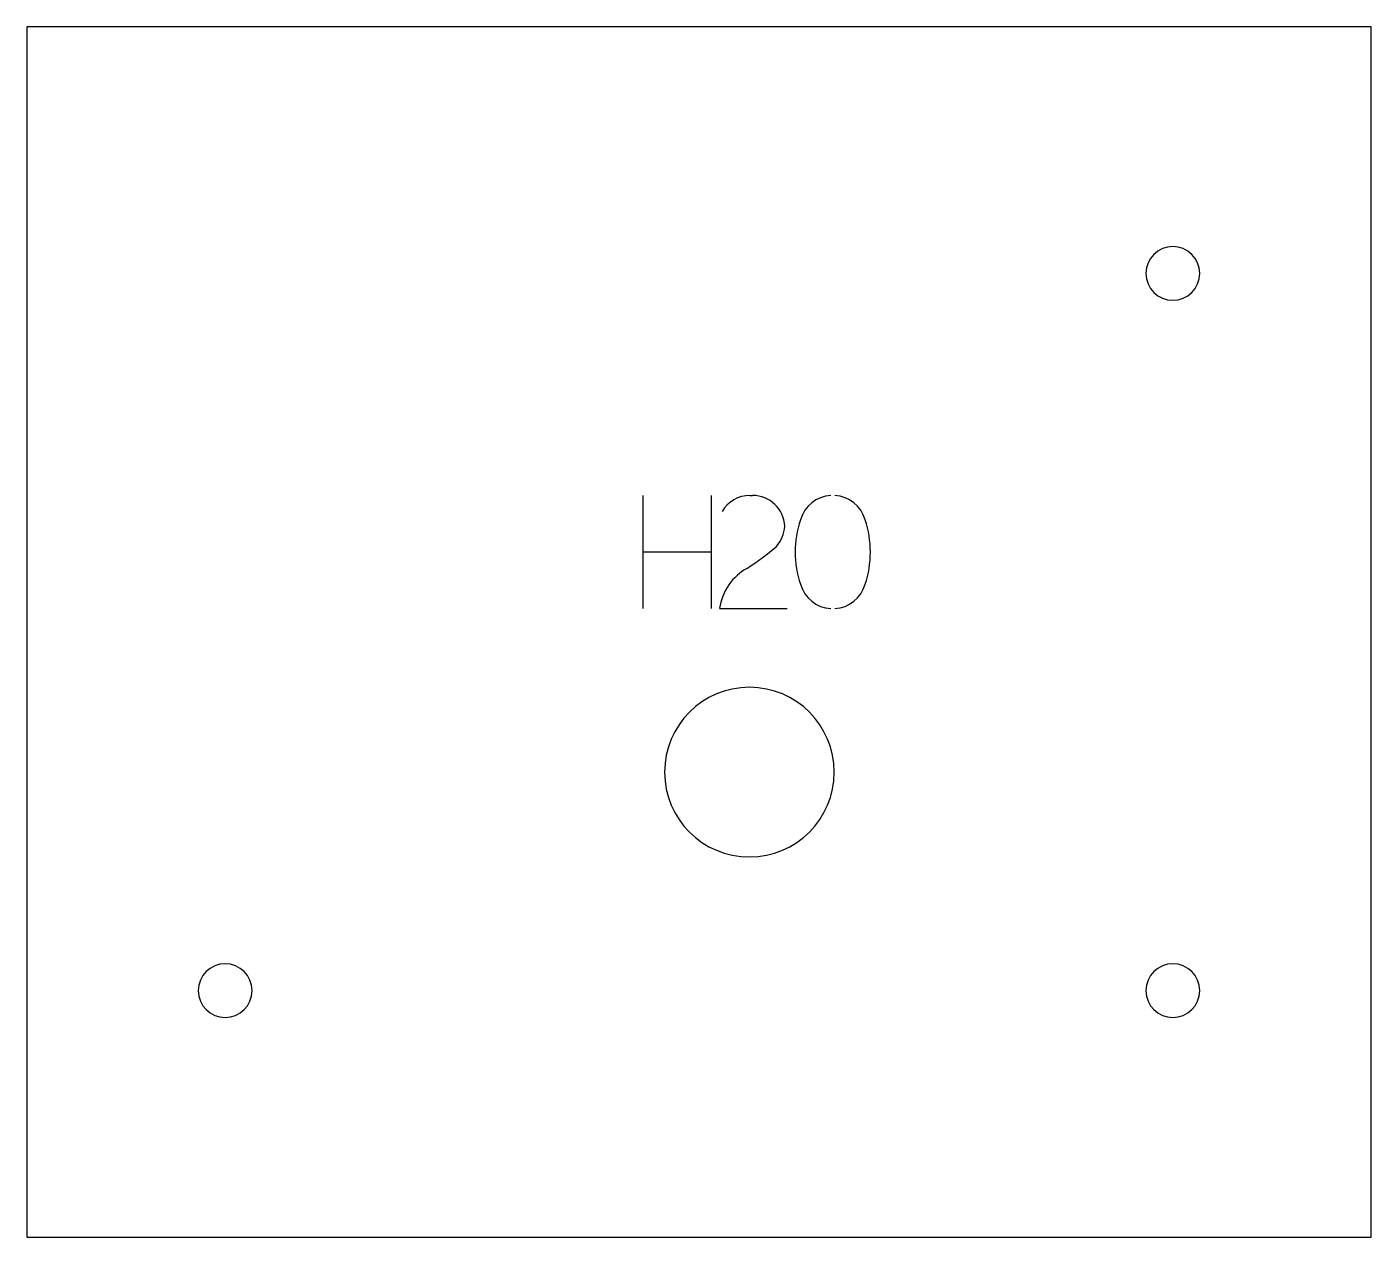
# Model space of a CAD drawing. Extents: x 0 to 5, y 13.49 to 17.99.
import ezdxf

# ---------------------------------------------------------------- set-up
doc = ezdxf.new("R2010")
doc.units = 0
doc.layers.add('1', color=7, linetype='CONTINUOUS')
doc.layers.add('6', color=7, linetype='CONTINUOUS')

msp = doc.modelspace()

# ---------------------------------------------------------------- linework, layer by layer
at = {"layer": '1', "color": 1, "linetype": 'CONTINUOUS'}
for p, q in [((4.9982, 17.991), (-0.0018, 17.991)), ((-0.0018, 17.991), (-0.0018, 13.491)), ((4.9982, 13.491), (4.9982, 17.991)), ((-0.0018, 13.491), (4.9982, 13.491))]:
    msp.add_line(p, q, dxfattribs=at)
for centre, start, end in [((4.2607, 17.0745), 360, 180), ((4.2607, 17.0745), 180, 360), ((0.7358, 14.4075), 360, 180), ((4.2607, 14.4075), 360, 180), ((0.7358, 14.4075), 180, 360), ((4.2607, 14.4075), 180, 360)]:
    msp.add_arc(centre, 0.1, start, end, dxfattribs=at)
at = {"layer": '6', "color": 6, "linetype": 'CONTINUOUS'}
for p, q in [((2.2899, 16.249), (2.2899, 16.039)), ((2.5449, 16.039), (2.5449, 16.249)), ((2.6878, 16.249), (2.6971, 16.249)), ((2.2899, 16.039), (2.2899, 15.829)), ((2.2899, 16.039), (2.5449, 16.039)), ((2.5449, 15.829), (2.5449, 16.039)), ((2.5749, 15.829), (2.826, 15.829))]:
    msp.add_line(p, q, dxfattribs=at)
for centre, radius, start, end in [((2.6878, 16.129), 0.12, 90, 150), ((2.6971, 16.129), 0.12, 2.576, 90), ((2.9959, 16.1241), 0.1249, 93.4425, 164.098), ((2.9959, 16.1241), 0.1249, 15.9021, 86.5576), ((3.2302, 16.0383), 0.3742, 161.2941, 198.7059), ((2.7616, 16.0383), 0.3742, 341.2941, 18.7059), ((2.6971, 16.1398), 0.12, 317.7751, 357.4242), ((2.1373, 16.8156), 0.9965, 302.869, 310.6147), ((2.7756, 15.801), 0.2026, 118.7445, 172.045), ((2.9959, 15.9526), 0.1249, 195.9021, 266.5576), ((2.9959, 15.9526), 0.1249, 273.4425, 344.098), ((2.6857, 15.22), 0.3155, 360, 180), ((2.6857, 15.22), 0.3155, 180, 360)]:
    msp.add_arc(centre, radius, start, end, dxfattribs=at)

doc.saveas('drawing.dxf')
